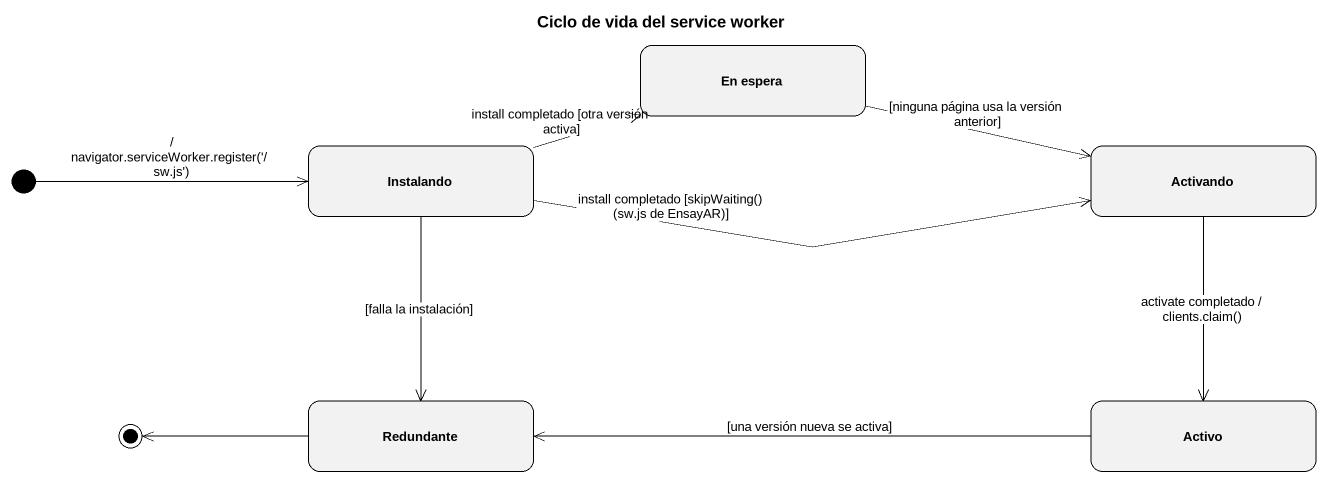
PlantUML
@startuml
title Ciclo de vida del service worker
hide empty description
state "En espera" as En_espera
state Instalando
state Activando
state Redundante
state Activo
[*] -right-> Instalando : / navigator.serviceWorker.register('/sw.js')
En_espera -right-> Activando : [ninguna página usa la versión anterior]
Instalando -right-> En_espera : install completado [otra versión activa]
Instalando -right-> Activando : install completado [skipWaiting() (sw.js de EnsayAR)]
Instalando --> Redundante : [falla la instalación]
Activando --> Activo : activate completado / clients.claim()
Activo -left-> Redundante : [una versión nueva se activa]
Redundante -left-> [*]
@enduml
